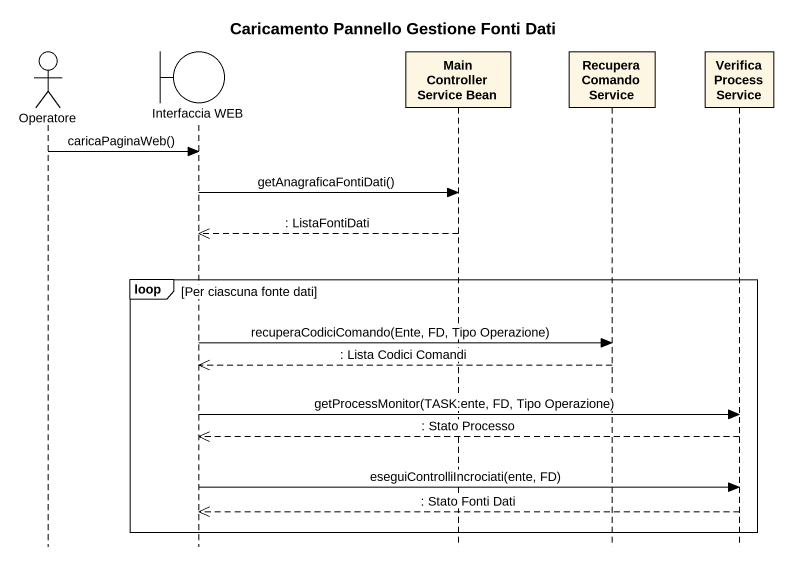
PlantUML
@startuml
title Caricamento Pannello Gestione Fonti Dati
hide footbox
actor Operatore
boundary "Interfaccia WEB" as Interfaccia_WEB
participant "Main Controller Service Bean" as Main_Controller_Service_Bean
participant "Recupera Comando Service" as Recupera_Comando_Service
participant "Verifica Process Service" as Verifica_Process_Service

Operatore -> Interfaccia_WEB : caricaPaginaWeb()
Interfaccia_WEB -> Main_Controller_Service_Bean : getAnagraficaFontiDati()
Main_Controller_Service_Bean -->> Interfaccia_WEB : : ListaFontiDati
loop Per ciascuna fonte dati
  Interfaccia_WEB -> Recupera_Comando_Service : recuperaCodiciComando(Ente, FD, Tipo Operazione)
  Recupera_Comando_Service -->> Interfaccia_WEB : : Lista Codici Comandi
  Interfaccia_WEB -> Verifica_Process_Service : getProcessMonitor(TASK:ente, FD, Tipo Operazione)
  Verifica_Process_Service -->> Interfaccia_WEB : : Stato Processo
  Interfaccia_WEB -> Verifica_Process_Service : eseguiControlliIncrociati(ente, FD)
  Verifica_Process_Service -->> Interfaccia_WEB : : Stato Fonti Dati
end
@enduml
